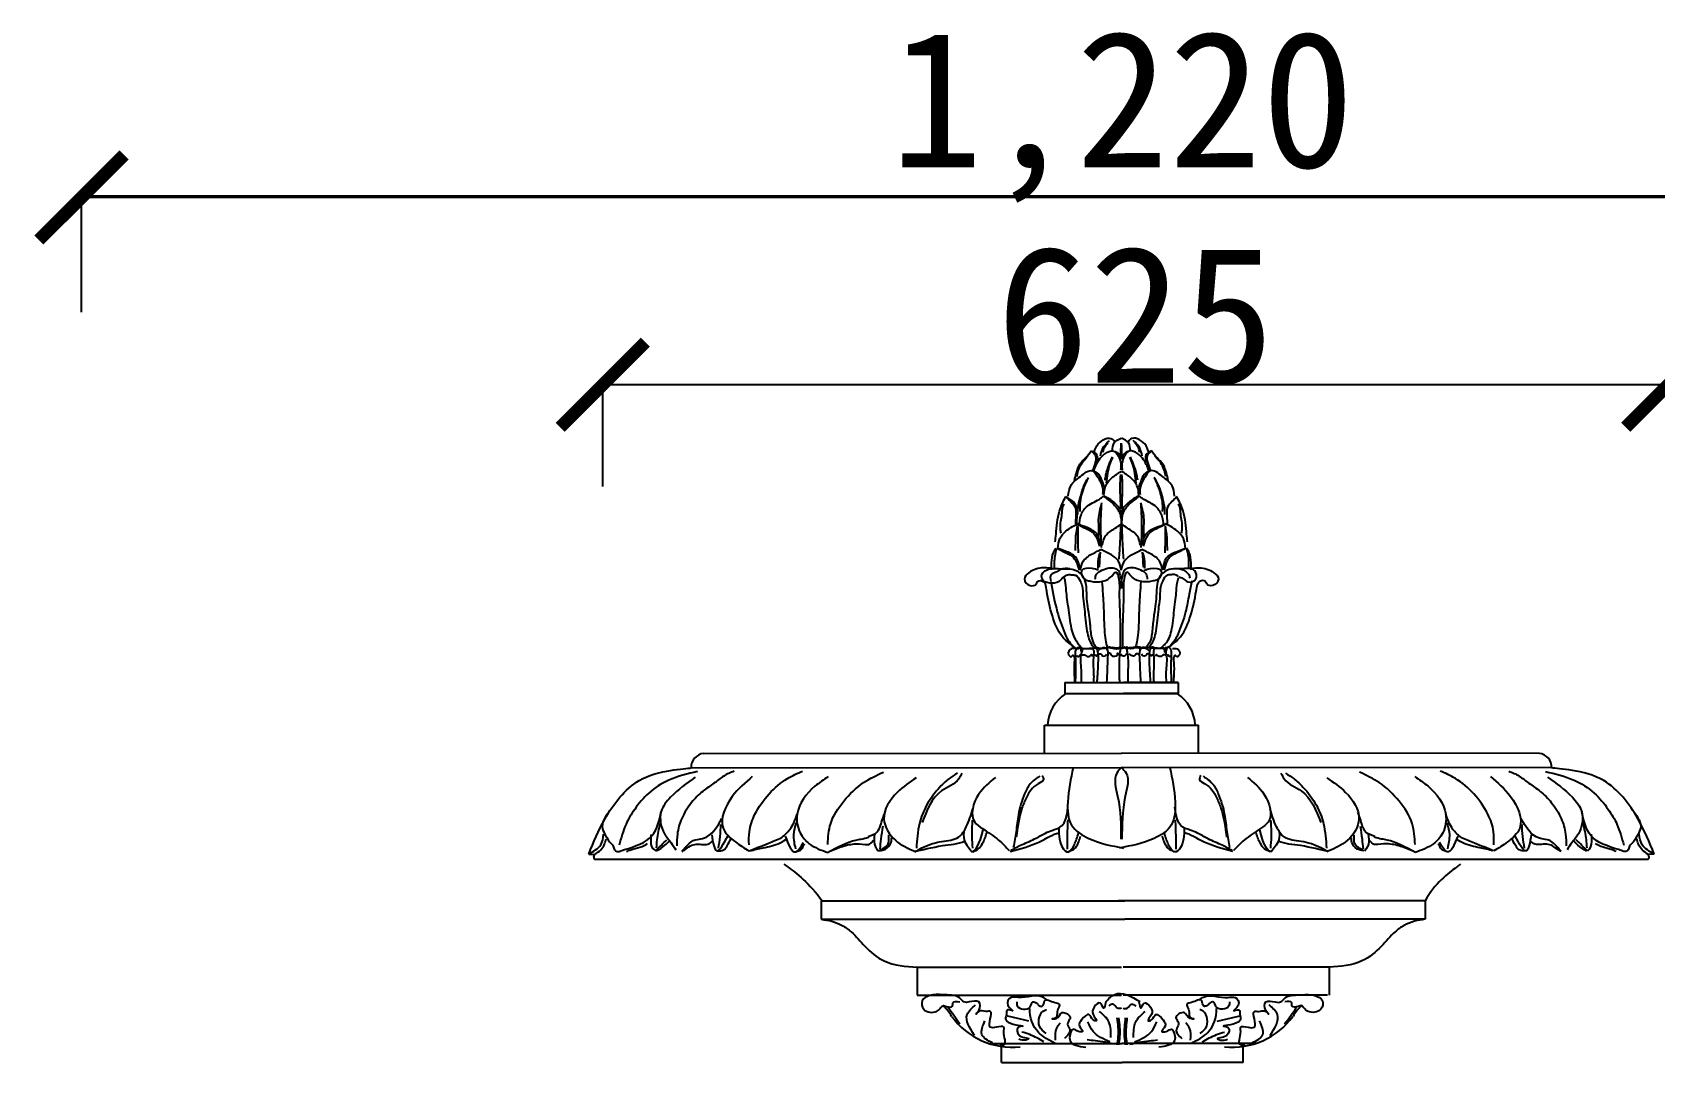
# Model space of a CAD drawing. Extents: x 3172 to 33391, y 13916 to 34175.
# Drawn here: x 30771 to 31722, y 17657 to 18261 of the extents above; entities that cross this region are included whole.
import ezdxf

# ---------------------------------------------------------------- set-up
doc = ezdxf.new("R2010")
doc.units = 0
doc.layers.get('0').update_dxf_attribs({"linetype": 'CONTINUOUS'})
doc.layers.get('DEFPOINTS').update_dxf_attribs({"linetype": 'CONTINUOUS'})
doc.dimstyles.new('ISO-25', dxfattribs={"dimtxt": 2.5, "dimasz": 2.5, "dimexe": 1.25, "dimexo": 0.625, "dimtad": 1, "dimdec": 4, "dimdsep": 46, "dimlunit": 6, "dimtxsty": 'Standard', "dimcen": 2.5, "dimadec": 0, "dimazin": 0, "dimtfac": 1, "dimtdec": 4, "dimtmove": 0, "dimatfit": 3, "dimfxl": 1, "dimtolj": 1, "dimtzin": 0, "dimarcsym": 0})

# ---------------------------------------------------------------- blocks, each defined once
blk = doc.blocks.new('_ARCHTICK')
at = {"color": 0, "linetype": 'ByBlock', "const_width": 0.15}
blk.add_lwpolyline([(-0.5, -0.5), (0.5, 0.5)], dxfattribs=at)
blk = doc.blocks.new('*D142')
at = {"color": 0, "linetype": 'ByBlock'}
for p, q in [((48612.63, 20866.23), (48612.63, 20934.77)), ((49832.96, 20933.52), (48612.63, 20933.52)), ((49832.96, 20866.22), (49832.96, 20934.77))]:
    blk.add_line(p, q, dxfattribs=at)
at = {"layer": 'DEFPOINTS', "color": 0, "linetype": 'ByBlock'}
for p in [(48612.63, 20933.52), (48612.63, 20865.6), (49832.96, 20865.6)]:
    blk.add_point(p, dxfattribs=at)
at = {"color": 0, "linetype": 'ByBlock', "xscale": 50, "yscale": 50, "zscale": 50, "rotation": 180}
blk.add_blockref('_ARCHTICK', (48612.63, 20933.52), dxfattribs=at)
at = {"color": 0, "linetype": 'ByBlock', "xscale": 50, "yscale": 50, "zscale": 50}
blk.add_blockref('_ARCHTICK', (49832.96, 20933.52), dxfattribs=at)
at = {"color": 0, "linetype": 'ByBlock', "insert": (49222.8, 20980.81), "char_height": 80, "attachment_point": 5}
blk.add_mtext('\\A1;1,220', dxfattribs=at)
blk = doc.blocks.new('*D143')
at = {"color": 0, "linetype": 'ByBlock'}
for p, q in [((48918.19, 20764.07), (48918.19, 20825)), ((49542.9, 20823.75), (48918.19, 20823.75)), ((49542.9, 20764.07), (49542.9, 20825))]:
    blk.add_line(p, q, dxfattribs=at)
at = {"layer": 'DEFPOINTS', "color": 0, "linetype": 'ByBlock'}
for p in [(48918.19, 20823.75), (48918.19, 20763.44), (49542.9, 20763.44)]:
    blk.add_point(p, dxfattribs=at)
at = {"color": 0, "linetype": 'ByBlock', "xscale": 50, "yscale": 50, "zscale": 50, "rotation": 180}
blk.add_blockref('_ARCHTICK', (48918.19, 20823.75), dxfattribs=at)
at = {"color": 0, "linetype": 'ByBlock', "xscale": 50, "yscale": 50, "zscale": 50}
blk.add_blockref('_ARCHTICK', (49542.9, 20823.75), dxfattribs=at)
at = {"color": 0, "linetype": 'ByBlock', "insert": (49230.54, 20864.38), "char_height": 80, "attachment_point": 5}
blk.add_mtext('\\A1;625', dxfattribs=at)
blk = doc.blocks.new('A$C0E7053C0')
at = {"color": 7}
for p, q in [((978.38, 2472.72), (2197.71, 2472.72)), ((1554.85, 2187.4), (1621.25, 2187.4)), ((1554.85, 2187.4), (1554.85, 2180.9)), ((1621.25, 2187.4), (1589.29, 2187.4)), ((1621.25, 2187.4), (1621.25, 2180.9)), ((1555.37, 2180.9), (1620.73, 2180.9)), ((1620.73, 2180.9), (1589.29, 2180.9)), ((1542.94, 2162.32), (1633.15, 2162.32)), ((1542.94, 2145.9), (1542.94, 2162.32)), ((1633.15, 2145.9), (1633.15, 2162.32)), ((1343.05, 2145.85), (1588.05, 2145.91)), ((1833.04, 2145.85), (1588.05, 2145.91)), ((1335.73, 2137.46), (1588.05, 2137.57)), ((1840.36, 2137.46), (1588.05, 2137.57)), ((1275.72, 2086.86), (1279.28, 2086.59)), ((1278.73, 2085.2), (1279.36, 2086.7)), ((1279.65, 2083.81), (1896.44, 2083.81)), ((1897.36, 2085.2), (1896.74, 2086.7)), ((1900.37, 2086.86), (1896.81, 2086.59)), ((1411.97, 2059.36), (1590.01, 2059.36)), ((1411.97, 2059.36), (1411.97, 2048.59)), ((1766.08, 2059.36), (1586.08, 2059.36)), ((1766.08, 2059.36), (1766.08, 2048.59)), ((1411.97, 2048.59), (1590.01, 2048.59)), ((1766.08, 2048.59), (1590.01, 2048.59)), ((1468.27, 2020.45), (1588.05, 2020.45)), ((1468.27, 2020.45), (1468.27, 2004.04)), ((1709.79, 2020.45), (1589.03, 2020.45)), ((1709.79, 2020.45), (1709.79, 2004.04)), ((1468.27, 2004.04), (1588.05, 2004.04)), ((1468.27, 2004.04), (1588.05, 2004.04)), ((1708.81, 2004.04), (1589.03, 2004.04)), ((1509.92, 1975.87), (1588.54, 1975.87)), ((1517.63, 1964.6), (1517.63, 1975.87)), ((1667.15, 1975.87), (1588.54, 1975.87)), ((1659.44, 1964.6), (1659.44, 1975.87)), ((1517.63, 1964.6), (1588.54, 1964.6)), ((1659.44, 1964.6), (1588.54, 1964.6))]:
    blk.add_line(p, q, dxfattribs=at)
for centre, radius, start, end in [((1568.4, 2161.13), 23.68, 123.38604, 176.56102), ((1607.7, 2161.13), 23.68, 3.43898, 56.61396), ((1344.03, 2137.64), 8.27, 96.77596, 181.71735), ((1832.06, 2137.64), 8.27, 358.28265, 83.22404), ((1279.65, 2084.81), 1, 157.37097, 270), ((1896.44, 2084.81), 1, 270, 22.62903), ((1466.35, 1979.23), 25.38, 29.41548, 47.49541), ((1710.72, 1979.23), 25.38, 132.50459, 150.58452), ((1524.22, 2017.87), 44.31, 216.20512, 275.63458), ((1652.85, 2017.87), 44.31, 264.36542, 323.79488)]:
    blk.add_arc(centre, radius, start, end, dxfattribs=at)
for points, knots in [([(1572.07, 2322.54), (1572.61, 2324.17), (1574.05, 2328.53), (1581.69, 2332.33), (1583.79, 2328.99), (1584.12, 2328.24)], [0, 0, 0, 0, 6.333673, 16.952583, 19.756894, 19.756894, 19.756894, 19.756894]), ([(1604.02, 2322.54), (1603.48, 2324.17), (1602.04, 2328.53), (1594.4, 2332.33), (1592.3, 2328.99), (1591.97, 2328.24)], [0, 0, 0, 0, 6.333673, 16.952583, 19.756894, 19.756894, 19.756894, 19.756894]), ([(1576.41, 2266.5), (1576.11, 2272.19), (1575.61, 2281.73), (1576.55, 2291.23), (1576.25, 2292.15)], [0, 0, 0, 0, 32.028404, 53.610191, 53.610191, 53.610191, 53.610191]), ([(1599.59, 2266.5), (1599.9, 2272.19), (1600.4, 2281.73), (1599.46, 2291.23), (1599.76, 2292.15)], [0, 0, 0, 0, 32.028404, 53.610191, 53.610191, 53.610191, 53.610191]), ([(1586.72, 2259.75), (1586.93, 2262.94), (1587.32, 2269.23), (1587.56, 2275.52), (1587.68, 2278.63)], [3.469708, 3.469708, 3.469708, 3.469708, 14.959464, 26.147113, 26.147113, 26.147113, 26.147113]), ([(1589.37, 2259.75), (1589.16, 2262.94), (1588.77, 2269.23), (1588.53, 2275.52), (1588.42, 2278.63)], [3.469708, 3.469708, 3.469708, 3.469708, 14.959464, 26.147113, 26.147113, 26.147113, 26.147113]), ([(1575.18, 2254.98), (1575.18, 2254.98), (1575.24, 2257.04), (1575.5, 2260.8), (1575.71, 2263.9)], [3.470129, 3.470129, 3.470129, 3.470129, 5.826526, 17.014175, 17.014175, 17.014175, 17.014175]), ([(1600.92, 2254.98), (1600.92, 2254.98), (1600.85, 2257.04), (1600.59, 2260.8), (1600.38, 2263.9)], [3.470129, 3.470129, 3.470129, 3.470129, 5.826526, 17.014175, 17.014175, 17.014175, 17.014175]), ([(1554.29, 2249.35), (1553.46, 2249.1), (1551.53, 2245.54), (1544.54, 2245.47), (1541.2, 2247.22), (1540.94, 2251.58), (1546.92, 2255.02), (1552.64, 2253.65), (1559.71, 2254.81), (1566.03, 2250.35), (1567.64, 2242.65), (1567.28, 2234.42), (1569.2, 2227.92), (1570.23, 2212.21), (1572.13, 2209.61), (1573.3, 2208.19)], [0, 0, 0, 0, 4.79646, 11.21874, 20.655463, 27.333043, 32.066122, 45.012429, 56.155524, 71.612624, 80.908414, 93.849083, 115.771716, 123.54645, 133.695004, 133.695004, 133.695004, 133.695004]), ([(1621.72, 2249.35), (1622.55, 2249.1), (1624.48, 2248.51), (1627.01, 2245.47), (1632.44, 2247.22), (1632.17, 2251.58), (1629.09, 2255.02), (1623.37, 2253.65), (1616.3, 2254.81), (1609.98, 2250.35), (1608.37, 2242.65), (1608.73, 2234.42), (1606.81, 2227.92), (1605.78, 2212.21), (1603.88, 2209.61), (1602.71, 2208.19)], [0, 0, 0, 0, 4.79646, 11.21874, 20.655463, 27.333043, 32.066122, 45.012429, 56.155524, 71.612624, 80.908414, 93.849083, 115.771716, 123.54645, 133.695004, 133.695004, 133.695004, 133.695004]), ([(1554.53, 2249.59), (1555.38, 2250.16), (1556.8, 2251.1), (1559.1, 2250.39), (1562.05, 2250.65), (1563.73, 2247.15), (1565.5, 2243.17), (1565.23, 2238.13), (1566.22, 2232.23), (1567.55, 2217.24), (1569.24, 2211.62), (1571.24, 2208.74), (1571.8, 2207.95)], [0, 0, 0, 0, 5.381003, 8.971619, 13.004561, 20.931919, 27.132786, 38.297693, 48.182136, 60.930158, 75.155526, 80.608149, 80.608149, 80.608149, 80.608149]), ([(1564.32, 2208.04), (1563.78, 2208.72), (1561.88, 2211.23), (1558.74, 2216.83), (1556.87, 2232.37), (1555.67, 2240.03), (1555.45, 2245.86), (1554.7, 2248.32), (1554.53, 2248.88)], [1.23245, 1.23245, 1.23245, 1.23245, 6.055917, 18.874081, 32.436323, 50.596115, 61.805292, 65.046306, 65.046306, 65.046306, 65.046306]), ([(1576.59, 2246.59), (1576.77, 2244.14), (1577.13, 2239.13), (1577.66, 2232.35), (1577.89, 2217.63), (1578.76, 2212.83), (1579.06, 2209.4), (1579.9, 2208.18), (1579.95, 2208.11)], [0, 0, 0, 0, 13.789277, 28.247658, 38.332797, 48.152335, 56.125565, 56.581813, 56.581813, 56.581813, 56.581813]), ([(1599.42, 2246.59), (1599.24, 2244.14), (1598.88, 2239.13), (1598.35, 2232.35), (1598.11, 2217.63), (1597.25, 2212.83), (1596.95, 2209.4), (1596.11, 2208.18), (1596.06, 2208.11)], [0, 0, 0, 0, 13.789277, 28.247658, 38.332797, 48.152335, 56.125565, 56.581813, 56.581813, 56.581813, 56.581813]), ([(1621.48, 2249.59), (1620.63, 2250.16), (1619.21, 2251.1), (1616.91, 2250.39), (1613.96, 2250.65), (1612.28, 2247.15), (1610.51, 2243.17), (1610.78, 2238.13), (1609.79, 2232.23), (1608.46, 2217.24), (1606.77, 2211.62), (1604.77, 2208.74), (1604.21, 2207.95)], [0, 0, 0, 0, 5.381003, 8.971619, 13.004561, 20.931919, 27.132786, 38.297693, 48.182136, 60.930158, 75.155526, 80.608149, 80.608149, 80.608149, 80.608149]), ([(1611.69, 2208.04), (1612.22, 2208.72), (1615.23, 2211.23), (1617.73, 2216.83), (1619.14, 2232.37), (1620.34, 2240.03), (1620.56, 2245.86), (1621.31, 2248.32), (1621.48, 2248.88)], [1.23245, 1.23245, 1.23245, 1.23245, 6.055917, 18.874081, 32.436323, 50.596115, 61.805292, 65.046306, 65.046306, 65.046306, 65.046306]), ([(1561.13, 2187.4), (1561.23, 2191.06), (1561.64, 2196.69), (1561.02, 2203.25), (1561.18, 2206.81), (1563.39, 2208.99), (1565.65, 2205.79), (1563.7, 2208.18), (1564.85, 2205.18), (1563.44, 2201.58), (1564.74, 2194.71), (1564.43, 2189.38), (1564.33, 2187.4)], [10.995305, 10.995305, 10.995305, 10.995305, 24.172888, 31.304833, 34.464152, 37.236012, 39.427047, 40.741684, 42.626093, 45.490673, 57.505218, 64.733271, 64.733271, 64.733271, 64.733271]), ([(1564.98, 2205.1), (1565.07, 2205.8), (1565.32, 2207.74), (1568.45, 2207.26), (1572.02, 2207.76), (1571.62, 2202.4), (1571.33, 2196.94), (1571.95, 2191.13), (1571.63, 2187.79), (1571.58, 2187.4)], [0, 0, 0, 0, 2.25539, 6.239608, 9.13821, 13.386166, 20.604507, 31.554379, 33.003632, 33.003632, 33.003632, 33.003632]), ([(1571.44, 2207.42), (1571.67, 2207.77), (1572.23, 2208.6), (1573.77, 2207.42), (1574.34, 2204.07), (1574.37, 2198.18), (1573.88, 2191.59), (1573.64, 2188.24), (1573.62, 2187.4)], [0, 0, 0, 0, 1.314615, 3.121581, 5.080963, 13.760676, 24.311825, 27.590657, 27.590657, 27.590657, 27.590657]), ([(1573.3, 2208.19), (1573.85, 2207.95), (1575.29, 2207.37), (1577.6, 2207.44), (1579.16, 2207.93), (1579.81, 2208.13)], [0.582129, 0.582129, 0.582129, 0.582129, 3.927564, 9.296746, 13.122807, 13.122807, 13.122807, 13.122807]), ([(1573.76, 2205.36), (1574.28, 2205.99), (1575.49, 2207.48), (1578.22, 2208.44), (1580.33, 2206.23), (1579.77, 2201.37), (1579.81, 2194.82), (1579.37, 2190.03), (1579.31, 2187.4)], [0, 0, 0, 0, 3.06747, 7.143891, 7.582109, 13.847319, 22.527031, 31.9218, 31.9218, 31.9218, 31.9218]), ([(1579.44, 2206.65), (1579.66, 2207.28), (1580.52, 2209.73), (1583.86, 2206.16), (1587.72, 2208.12), (1586.49, 2201.99), (1586.69, 2196.4), (1586.79, 2190.44), (1586.83, 2187.4)], [0, 0, 0, 0, 2.07832, 8.095927, 10.594654, 13.072996, 24.242709, 35.006996, 35.006996, 35.006996, 35.006996]), ([(1599.13, 2206.65), (1598.91, 2207.28), (1598.05, 2209.73), (1594.71, 2206.16), (1590.86, 2208.12), (1592.08, 2201.99), (1591.88, 2196.4), (1591.78, 2190.44), (1591.74, 2187.4)], [0, 0, 0, 0, 2.07832, 8.095927, 10.594654, 13.072996, 24.242709, 35.006996, 35.006996, 35.006996, 35.006996]), ([(1602.71, 2208.19), (1602.16, 2207.95), (1600.72, 2207.37), (1598.4, 2207.44), (1596.85, 2207.93), (1596.2, 2208.13)], [0.582129, 0.582129, 0.582129, 0.582129, 3.927564, 9.296746, 13.122807, 13.122807, 13.122807, 13.122807]), ([(1604.81, 2205.36), (1604.3, 2205.99), (1603.09, 2207.48), (1600.36, 2208.44), (1598.24, 2206.23), (1598.8, 2201.37), (1598.76, 2194.82), (1599.2, 2190.03), (1599.26, 2187.4)], [0, 0, 0, 0, 3.06747, 7.143891, 7.582109, 13.847319, 22.527031, 31.9218, 31.9218, 31.9218, 31.9218]), ([(1605.28, 2208.19), (1604.73, 2207.95), (1603.28, 2207.37), (1600.97, 2207.44), (1599.41, 2207.93), (1598.76, 2208.13)], [0.582129, 0.582129, 0.582129, 0.582129, 3.927564, 9.296746, 13.122807, 13.122807, 13.122807, 13.122807]), ([(1607.14, 2207.42), (1606.9, 2207.77), (1606.34, 2208.6), (1604.8, 2207.42), (1604.23, 2204.07), (1604.21, 2198.18), (1604.69, 2191.59), (1604.93, 2188.24), (1604.95, 2187.4)], [0, 0, 0, 0, 1.314615, 3.121581, 5.080963, 13.760676, 24.311825, 27.590657, 27.590657, 27.590657, 27.590657]), ([(1613.6, 2205.1), (1613.51, 2205.8), (1613.26, 2207.74), (1610.12, 2207.26), (1606.55, 2207.76), (1606.95, 2202.4), (1607.24, 2196.94), (1606.62, 2191.13), (1606.95, 2187.79), (1606.99, 2187.4)], [0, 0, 0, 0, 2.25539, 6.239608, 9.13821, 13.386166, 20.604507, 31.554379, 33.003632, 33.003632, 33.003632, 33.003632]), ([(1617.44, 2187.4), (1617.34, 2191.06), (1616.93, 2196.69), (1617.55, 2203.25), (1617.4, 2206.81), (1615.18, 2208.99), (1612.92, 2205.79), (1614.88, 2208.18), (1613.72, 2205.18), (1615.13, 2201.58), (1613.83, 2194.71), (1614.14, 2189.38), (1614.24, 2187.4)], [10.995305, 10.995305, 10.995305, 10.995305, 24.172888, 31.304833, 34.464152, 37.236012, 39.427047, 40.741684, 42.626093, 45.490673, 57.505218, 64.733271, 64.733271, 64.733271, 64.733271]), ([(1275.72, 2086.86), (1278.56, 2093.74), (1285.24, 2109.86), (1306.33, 2137.12), (1332.23, 2136.41), (1335.73, 2137.46)], [0.099613, 0.099613, 0.099613, 0.099613, 27.13902, 63.438292, 114.430828, 114.430828, 114.430828, 114.430828]), ([(1559.7, 2137.57), (1558.29, 2131.02), (1556.02, 2120.04), (1556.74, 2102.98), (1571.38, 2093.77), (1582.36, 2091.68), (1589.17, 2090.38)], [1.409902, 1.409902, 1.409902, 1.409902, 25.934635, 42.337229, 57.714078, 82.912078, 82.912078, 82.912078, 82.912078]), ([(1616.39, 2137.57), (1617.8, 2131.02), (1620.07, 2120.04), (1619.35, 2102.98), (1604.71, 2093.77), (1593.74, 2091.68), (1586.92, 2090.38)], [1.409902, 1.409902, 1.409902, 1.409902, 25.934635, 42.337229, 57.714078, 82.912078, 82.912078, 82.912078, 82.912078]), ([(1900.37, 2086.86), (1897.53, 2093.74), (1890.86, 2109.86), (1869.77, 2137.12), (1843.86, 2136.41), (1840.36, 2137.46)], [0.099613, 0.099613, 0.099613, 0.099613, 27.13902, 63.438292, 114.430828, 114.430828, 114.430828, 114.430828]), ([(1523.17, 2088.91), (1525.06, 2089.97), (1529.6, 2092.5), (1536.71, 2095.21), (1542.64, 2098.9), (1550.04, 2102.06), (1555.63, 2102.51), (1556.7, 2114.28)], [0, 0, 0, 0, 7.804363, 18.695532, 27.272937, 32.872908, 47.456861, 47.456861, 47.456861, 47.456861]), ([(1652.92, 2088.91), (1651.03, 2089.97), (1646.49, 2092.5), (1639.38, 2095.21), (1633.45, 2098.9), (1626.05, 2102.06), (1620.46, 2102.51), (1619.39, 2114.28)], [0, 0, 0, 0, 7.804363, 18.695532, 27.272937, 32.872908, 47.456861, 47.456861, 47.456861, 47.456861]), ([(1330.53, 2088.77), (1332.93, 2091.35), (1336.45, 2095.13), (1338.9, 2095.15), (1348.07, 2097.06), (1353.86, 2107.73)], [0, 0, 0, 0, 11.601605, 16.99706, 21.409038, 21.409038, 21.409038, 21.409038]), ([(1551.25, 2101.94), (1550.93, 2092.49), (1556.22, 2084.96), (1560.39, 2092.01), (1562.31, 2096.66), (1562.79, 2099.38)], [0, 0, 0, 0, 12.445466, 18.626013, 24.392171, 24.392171, 24.392171, 24.392171]), ([(1624.84, 2101.94), (1625.16, 2092.49), (1619.87, 2084.96), (1615.7, 2092.01), (1613.78, 2096.66), (1613.3, 2099.38)], [0, 0, 0, 0, 12.445466, 18.626013, 24.392171, 24.392171, 24.392171, 24.392171]), ([(1845.57, 2088.77), (1843.16, 2091.35), (1839.64, 2095.13), (1837.2, 2095.15), (1828.02, 2097.06), (1822.23, 2107.73)], [0, 0, 0, 0, 11.601605, 16.99706, 21.409038, 21.409038, 21.409038, 21.409038]), ([(1275.69, 2086.87), (1278.51, 2088.36), (1283.37, 2090.97), (1284.22, 2096.23), (1284.49, 2098.51)], [0.082983, 0.082983, 0.082983, 0.082983, 8.993968, 15.522958, 15.522958, 15.522958, 15.522958]), ([(1279.23, 2086.59), (1280.49, 2087.43), (1282.85, 2089), (1285.04, 2092.35), (1285.71, 2094.66), (1286.01, 2095.71)], [0, 0, 0, 0, 4.491088, 8.426516, 11.684152, 11.684152, 11.684152, 11.684152]), ([(1297.95, 2088.27), (1298.35, 2088.48), (1299.53, 2089.1), (1302.57, 2090.11), (1306.61, 2090.78), (1309.2, 2092.32), (1310.18, 2093.06)], [0, 0, 0, 0, 1.597727, 4.818113, 11.492592, 15.972955, 15.972955, 15.972955, 15.972955]), ([(1415.73, 2087.83), (1421.34, 2090.85), (1429.08, 2095.02), (1436.36, 2095.65), (1439.91, 2096.72)], [0, 0, 0, 0, 22.177127, 30.604038, 30.604038, 30.604038, 30.604038]), ([(1416.72, 2088.26), (1419.28, 2089.39), (1424.29, 2091.6), (1432.12, 2093.25), (1437.52, 2092.38), (1440.24, 2092.35), (1442.76, 2094.94)], [0, 0, 0, 0, 10.069645, 19.740112, 28.25543, 29.548554, 29.548554, 29.548554, 29.548554]), ([(1466.95, 2088.48), (1471.02, 2089.08), (1481.01, 2092.1), (1492.22, 2092.76), (1496.11, 2094.38)], [0, 0, 0, 0, 22.245436, 37.949871, 37.949871, 37.949871, 37.949871]), ([(1495.63, 2099.86), (1494.83, 2094.57), (1498.36, 2091.69), (1500.76, 2086.08), (1504.94, 2092.39), (1507.01, 2101.14)], [11.191034, 11.191034, 11.191034, 11.191034, 26.155714, 33.91982, 47.965992, 47.965992, 47.965992, 47.965992]), ([(1522.76, 2088.29), (1528.53, 2089.86), (1538.93, 2092.69), (1547.91, 2098.48), (1551.26, 2099.36)], [0, 0, 0, 0, 21.326437, 38.46669, 38.46669, 38.46669, 38.46669]), ([(1653.33, 2088.29), (1647.56, 2089.86), (1637.17, 2092.69), (1628.18, 2098.48), (1624.83, 2099.36)], [0, 0, 0, 0, 21.326437, 38.46669, 38.46669, 38.46669, 38.46669]), ([(1680.46, 2099.86), (1681.26, 2094.57), (1677.73, 2091.69), (1675.33, 2086.08), (1671.15, 2092.39), (1669.08, 2101.14)], [11.191034, 11.191034, 11.191034, 11.191034, 26.155714, 33.91982, 47.965992, 47.965992, 47.965992, 47.965992]), ([(1709.14, 2088.48), (1705.07, 2089.08), (1695.08, 2092.1), (1683.87, 2092.76), (1679.98, 2094.38)], [0, 0, 0, 0, 22.245436, 37.949871, 37.949871, 37.949871, 37.949871]), ([(1759.37, 2088.26), (1756.82, 2089.39), (1751.8, 2091.6), (1743.97, 2093.25), (1738.57, 2092.38), (1735.85, 2092.35), (1733.33, 2094.94)], [0, 0, 0, 0, 10.069645, 19.740112, 28.25543, 29.548554, 29.548554, 29.548554, 29.548554]), ([(1760.37, 2087.83), (1754.75, 2090.85), (1747.01, 2095.02), (1739.73, 2095.65), (1736.18, 2096.72)], [0, 0, 0, 0, 22.177127, 30.604038, 30.604038, 30.604038, 30.604038]), ([(1878.14, 2088.27), (1877.75, 2088.48), (1876.56, 2089.1), (1873.52, 2090.11), (1869.48, 2090.78), (1866.89, 2092.32), (1865.91, 2093.06)], [0, 0, 0, 0, 1.597727, 4.818113, 11.492592, 15.972955, 15.972955, 15.972955, 15.972955]), ([(1896.86, 2086.59), (1895.6, 2087.43), (1893.24, 2089), (1891.05, 2092.35), (1890.38, 2094.66), (1890.09, 2095.71)], [0, 0, 0, 0, 4.491088, 8.426516, 11.684152, 11.684152, 11.684152, 11.684152]), ([(1900.4, 2086.87), (1897.58, 2088.36), (1892.72, 2090.97), (1891.87, 2096.23), (1891.6, 2098.51)], [0.082983, 0.082983, 0.082983, 0.082983, 8.993968, 15.522958, 15.522958, 15.522958, 15.522958]), ([(1390.21, 2080.94), (1390.97, 2080.39), (1395.17, 2077.27), (1405.37, 2069.72), (1412.52, 2059.36)], [150.974359, 150.974359, 150.974359, 150.974359, 154.359406, 169.793407, 169.793407, 169.793407, 169.793407]), ([(1786.86, 2080.94), (1786.1, 2080.39), (1781.84, 2077.22), (1771.36, 2069.47), (1766.08, 2059.36)], [150.974359, 150.974359, 150.974359, 150.974359, 154.359406, 170.105253, 170.105253, 170.105253, 170.105253]), ([(1549.23, 1975.87), (1545.63, 1977.74), (1537.23, 1982.08), (1534.12, 1990.9), (1534.39, 1996.35)], [0, 0, 0, 0, 24.56335, 57.283365, 57.283365, 57.283365, 57.283365]), ([(1628.83, 1975.87), (1632.43, 1977.74), (1640.83, 1982.08), (1643.94, 1990.9), (1643.67, 1996.35)], [0, 0, 0, 0, 24.56335, 57.283365, 57.283365, 57.283365, 57.283365])]:
    blk.add_open_spline(points, degree=3, knots=knots, dxfattribs=at)
for points in [[(1582.78, 2323.35), (1583.84, 2327.87), (1587.96, 2330.66)], [(1593.32, 2323.35), (1592.25, 2327.87), (1588.13, 2330.66)], [(1560.49, 2305.89), (1561.62, 2310.2), (1563.71, 2315.47), (1567.04, 2319.08), (1570.37, 2323.25)], [(1570.37, 2323.25), (1573.7, 2320.64), (1573.7, 2317.73), (1573.31, 2316.37)], [(1570.37, 2323.25), (1572.92, 2320.25), (1572.73, 2316.57), (1571.17, 2311.91)], [(1571.95, 2311.71), (1575.64, 2318.9), (1584, 2322.91), (1586.7, 2319.16), (1587.76, 2315.02), (1587.48, 2311.91)], [(1575.79, 2320.33), (1577.18, 2324.77), (1579.96, 2328.24), (1581.07, 2329.22)], [(1577.32, 2322.41), (1577.73, 2324.22), (1579.12, 2326.86), (1580.1, 2327.97)], [(1584.37, 2322.78), (1586.99, 2320.89), (1588, 2318.29)], [(1587.61, 2319.98), (1587.9, 2327.82)], [(1591.63, 2322.78), (1589.02, 2320.89), (1588.01, 2318.29)], [(1588.4, 2319.98), (1588.11, 2327.82)], [(1604.06, 2311.71), (1600.37, 2318.9), (1592.01, 2322.91), (1589.31, 2319.16), (1588.25, 2315.02), (1588.53, 2311.91)], [(1600.22, 2320.33), (1598.83, 2324.77), (1596.05, 2328.24), (1594.94, 2329.22)], [(1598.69, 2322.41), (1598.27, 2324.22), (1596.89, 2326.86), (1595.91, 2327.97)], [(1605.64, 2323.25), (1602.31, 2320.64), (1602.31, 2317.73), (1602.7, 2316.37)], [(1605.64, 2323.25), (1603.09, 2320.25), (1603.28, 2316.57), (1604.84, 2311.91)], [(1615.52, 2305.89), (1614.39, 2310.2), (1612.3, 2315.47), (1608.97, 2319.08), (1605.64, 2323.25)], [(1556.81, 2296.77), (1558.31, 2302.76), (1563.99, 2308.22), (1570.98, 2311.52), (1573.7, 2308.61), (1575.83, 2304.92), (1577.19, 2299.68), (1577, 2297.74)], [(1562.04, 2308.11), (1562.73, 2311.58), (1564.4, 2315.33), (1566.76, 2318.39), (1568.43, 2320.19)], [(1571.37, 2311.52), (1573.7, 2310.36), (1576.22, 2306.48), (1577.97, 2301.82)], [(1577.77, 2297.35), (1578.55, 2302.01), (1582.43, 2307.45), (1587.87, 2311.13)], [(1578.45, 2306.14), (1578.94, 2309.19), (1580.88, 2315.21), (1582.7, 2319.65)], [(1579.33, 2304.53), (1580.1, 2309.97), (1581.27, 2315.21), (1583.02, 2319.28)], [(1598.24, 2297.35), (1597.46, 2302.01), (1593.58, 2307.45), (1588.14, 2311.13)], [(1596.68, 2304.53), (1595.91, 2309.97), (1594.74, 2315.21), (1592.99, 2319.28)], [(1597.56, 2306.14), (1597.07, 2309.19), (1595.13, 2315.21), (1593.31, 2319.65)], [(1604.64, 2311.52), (1602.31, 2310.36), (1599.79, 2306.48), (1598.04, 2301.82)], [(1619.2, 2296.77), (1617.7, 2302.76), (1612.02, 2308.22), (1605.03, 2311.52), (1602.31, 2308.61), (1600.18, 2304.92), (1598.82, 2299.68), (1599.01, 2297.74)], [(1613.97, 2308.11), (1613.28, 2311.58), (1611.61, 2315.33), (1609.25, 2318.39), (1607.58, 2320.19)], [(1562.44, 2285.9), (1562.63, 2289.98), (1563.8, 2295.41), (1565.54, 2301.43), (1568.71, 2307.71)], [(1563.83, 2287.59), (1563.8, 2290.95), (1565.74, 2300.65), (1568.65, 2307.45)], [(1587.68, 2289.2), (1587.48, 2295.41), (1587.29, 2302.4), (1587.68, 2309.39)], [(1588.33, 2289.2), (1588.53, 2295.41), (1588.72, 2302.4), (1588.33, 2309.39)], [(1613.57, 2285.9), (1613.38, 2289.98), (1612.21, 2295.41), (1610.47, 2301.43), (1607.3, 2307.71)], [(1612.18, 2287.59), (1612.21, 2290.95), (1610.27, 2300.65), (1607.36, 2307.45)], [(1549.16, 2269.93), (1549.68, 2274.3), (1551.73, 2287.91), (1555.37, 2296.45)], [(1552.61, 2275.05), (1552.32, 2277.29), (1552.45, 2282.01), (1553.15, 2286.04), (1553.71, 2290.34), (1554.54, 2292.15)], [(1555.37, 2296.45), (1558.16, 2293.67), (1560.88, 2290.17), (1561.27, 2284.74), (1561.08, 2280.47)], [(1561.85, 2279.31), (1562.05, 2285.9), (1561.47, 2291.14), (1560.11, 2293.08), (1555.37, 2296.45)], [(1563.21, 2279.31), (1564.38, 2285.52), (1568.26, 2290.95), (1575.83, 2295.41), (1577.58, 2296.77)], [(1574.84, 2272.66), (1574.84, 2278), (1574.68, 2283.03), (1576.61, 2292.7)], [(1577.77, 2296.97), (1580.69, 2295.22), (1583.99, 2292.7), (1586.9, 2289.59), (1587.87, 2286.29), (1587.87, 2284.55)], [(1578.16, 2296.19), (1582.82, 2292.5), (1586.9, 2287.07), (1587.87, 2278.34)], [(1597.85, 2296.19), (1593.19, 2292.5), (1589.11, 2287.07), (1588.14, 2278.34)], [(1598.24, 2296.97), (1595.32, 2295.22), (1592.02, 2292.7), (1589.11, 2289.59), (1588.14, 2286.29), (1588.14, 2284.55)], [(1612.8, 2279.31), (1611.63, 2285.52), (1607.75, 2290.95), (1600.18, 2295.41), (1598.43, 2296.77)], [(1601.17, 2272.66), (1601.17, 2278), (1601.33, 2283.03), (1599.4, 2292.7)], [(1620.56, 2296.45), (1617.77, 2293.67), (1615.05, 2290.17), (1614.66, 2284.74), (1614.86, 2280.47)], [(1626.77, 2269.93), (1626.26, 2274.3), (1624.2, 2287.91), (1620.56, 2296.45)], [(1623.32, 2275.05), (1623.62, 2277.29), (1623.48, 2282.01), (1622.78, 2286.04), (1622.23, 2290.34), (1621.39, 2292.15)], [(1550.69, 2266.07), (1551.95, 2271.83), (1555.45, 2276.1), (1559.33, 2278.82), (1562.44, 2280.37)], [(1561.06, 2264.87), (1561.27, 2270.67), (1561.47, 2274.36), (1562.24, 2279.21)], [(1575.64, 2267.95), (1573.7, 2274.36), (1567.87, 2278.24), (1562.05, 2280.37)], [(1562.44, 2278.82), (1562.44, 2273.77), (1562.44, 2269.89), (1562.66, 2263.42)], [(1562.63, 2280.18), (1566.9, 2277.85), (1570.78, 2275.72), (1573.5, 2272.22), (1575.06, 2267.37)], [(1576.8, 2267.95), (1578.74, 2273.39), (1584.37, 2277.85), (1587.87, 2280.18)], [(1599.21, 2267.95), (1597.27, 2273.39), (1591.63, 2277.85), (1588.14, 2280.18)], [(1600.37, 2267.95), (1602.31, 2274.36), (1608.14, 2278.24), (1613.96, 2280.37)], [(1613.38, 2280.18), (1609.11, 2277.85), (1605.23, 2275.72), (1602.51, 2272.22), (1600.95, 2267.37)], [(1613.66, 2278.82), (1613.66, 2273.77), (1613.66, 2269.89), (1613.43, 2263.42)], [(1625.6, 2266.07), (1624.34, 2271.83), (1620.84, 2276.1), (1616.96, 2278.82), (1613.85, 2280.37)], [(1615.04, 2264.87), (1614.82, 2270.67), (1614.63, 2274.36), (1613.85, 2279.21)], [(1547.11, 2253.5), (1547.11, 2257.61), (1548.13, 2263.51), (1549.72, 2266.26)], [(1549.92, 2265.87), (1548.91, 2261.46), (1548.65, 2257.61), (1548.65, 2254.78)], [(1563.7, 2253.84), (1561.76, 2260.24), (1555.94, 2264.13), (1550.11, 2266.26)], [(1550.69, 2266.07), (1554.97, 2263.74), (1558.85, 2261.6), (1561.57, 2258.11), (1563.12, 2253.26)], [(1563.82, 2253.23), (1565.76, 2258.67), (1571.39, 2263.13), (1576.05, 2265.46)], [(1574.45, 2254.25), (1574.3, 2256.72), (1575.32, 2263.27)], [(1588.12, 2253.23), (1586.18, 2258.67), (1580.55, 2263.13), (1576.05, 2265.46)], [(1587.97, 2253.23), (1589.91, 2258.67), (1595.54, 2263.13), (1600.04, 2265.46)], [(1612.27, 2253.23), (1610.33, 2258.67), (1604.7, 2263.13), (1600.04, 2265.46)], [(1601.64, 2254.25), (1601.79, 2256.72), (1600.77, 2263.27)], [(1612.39, 2253.84), (1614.33, 2260.24), (1620.16, 2264.13), (1625.98, 2266.26)], [(1625.4, 2266.07), (1621.13, 2263.74), (1617.24, 2261.6), (1614.52, 2258.11), (1612.97, 2253.26)], [(1626.17, 2265.87), (1627.19, 2261.46), (1627.44, 2257.61), (1627.44, 2254.78)], [(1628.83, 2253.5), (1628.83, 2257.61), (1627.8, 2263.51), (1626.21, 2266.26)], [(1546.37, 2254.43), (1542.34, 2254.66), (1533.82, 2251.82), (1531.22, 2248.04), (1534.53, 2244.26), (1538.08, 2245.2), (1538.79, 2246.62), (1542.58, 2246.38), (1543.53, 2244.97)], [(1557.8, 2254.1), (1552.43, 2253.74), (1550.1, 2252.31), (1546.85, 2250.7), (1546.59, 2246.57)], [(1574.62, 2253.21), (1570.86, 2254.28), (1564.6, 2252.85), (1566.75, 2247.84), (1569.43, 2246.95), (1572.47, 2246.41), (1579.45, 2247.66), (1582.32, 2249.81), (1584.82, 2252.13), (1586.43, 2248.2), (1586.79, 2240.51), (1587.33, 2217.97), (1587.33, 2212.78), (1587.37, 2208.32)], [(1572.65, 2248.02), (1573.37, 2250.88), (1576.59, 2253.21), (1585, 2254.1), (1586.43, 2252.85), (1587.33, 2250.35), (1588.04, 2246.95), (1587.86, 2242.47)], [(1603.36, 2248.02), (1602.64, 2250.88), (1599.42, 2253.21), (1591.01, 2254.1), (1589.58, 2252.85), (1588.68, 2250.35), (1587.97, 2246.95), (1588.15, 2242.47)], [(1601.39, 2253.21), (1605.15, 2254.28), (1611.41, 2252.85), (1609.26, 2247.84), (1606.58, 2246.95), (1603.54, 2246.41), (1596.56, 2247.66), (1593.69, 2249.81), (1591.19, 2252.13), (1589.58, 2248.2), (1589.22, 2240.51), (1588.68, 2217.97), (1588.68, 2212.78), (1588.64, 2208.32)], [(1618.21, 2254.1), (1623.58, 2253.74), (1625.91, 2252.31), (1627.52, 2250.7), (1628.06, 2248.56)], [(1629.73, 2254.43), (1633.75, 2254.66), (1642.27, 2251.82), (1644.87, 2248.04), (1641.56, 2244.26), (1638.01, 2245.2), (1637.3, 2246.62), (1633.51, 2246.38), (1632.57, 2244.97)], [(1559.85, 2208.54), (1553.46, 2214.22), (1547.55, 2226.52), (1544.24, 2240.94), (1543.53, 2245.2)], [(1546.76, 2245.63), (1550.45, 2228.85), (1554.89, 2216.07), (1556.6, 2212.46), (1559.75, 2208.56)], [(1616.24, 2208.54), (1622.63, 2214.22), (1628.54, 2226.52), (1631.86, 2240.94), (1632.57, 2245.2)], [(1629.24, 2246.98), (1627.7, 2239.14), (1625.64, 2228.85), (1621.2, 2216.07), (1619.49, 2212.46), (1616.34, 2208.56)], [(1561.06, 2207.38), (1558.5, 2207.11), (1557.04, 2203.73), (1558.68, 2202.63), (1559.5, 2203.36), (1560.14, 2202.72), (1560.42, 2199.25), (1560.42, 2191.77), (1560.51, 2187.75)], [(1559.69, 2208.62), (1561.36, 2207.61), (1563.31, 2207.53), (1564.39, 2208.08)], [(1564.39, 2208.08), (1565.81, 2207.37), (1567.89, 2207.43), (1570.75, 2207.61), (1571.76, 2207.96)], [(1571.76, 2207.96), (1572.59, 2207.67), (1573.18, 2207.55), (1573.28, 2208.18)], [(1579.81, 2208.13), (1582.5, 2207.77), (1584.46, 2207.59), (1587.15, 2208.13), (1587.33, 2208.31), (1587.69, 2207.59), (1588.04, 2207.59)], [(1582.37, 2208.13), (1585.06, 2207.77), (1587.03, 2207.59), (1589.71, 2208.13), (1589.89, 2208.31), (1590.25, 2207.59), (1590.61, 2207.59)], [(1596.2, 2208.13), (1593.51, 2207.77), (1591.55, 2207.59), (1588.86, 2208.13), (1588.68, 2208.31), (1588.32, 2207.59), (1587.97, 2207.59)], [(1598.76, 2208.13), (1596.08, 2207.77), (1594.11, 2207.59), (1591.42, 2208.13), (1591.25, 2208.31), (1590.89, 2207.59), (1590.53, 2207.59)], [(1604.25, 2207.96), (1603.42, 2207.67), (1602.83, 2207.55), (1602.73, 2208.18)], [(1611.62, 2208.08), (1610.2, 2207.37), (1608.12, 2207.43), (1605.26, 2207.61), (1604.25, 2207.96)], [(1606.82, 2207.96), (1605.99, 2207.67), (1605.39, 2207.55), (1605.3, 2208.18)], [(1614.19, 2208.08), (1612.76, 2207.37), (1610.68, 2207.43), (1607.83, 2207.61), (1606.82, 2207.96)], [(1616.32, 2208.62), (1614.65, 2207.61), (1612.7, 2207.53), (1611.62, 2208.08)], [(1618.06, 2207.38), (1620.62, 2207.11), (1622.08, 2203.73), (1620.43, 2202.63), (1619.61, 2203.36), (1618.97, 2202.72), (1618.7, 2199.25), (1618.7, 2191.77), (1618.61, 2187.75)], [(1561.7, 2203.55), (1562.7, 2202.63), (1563.25, 2202.91), (1563.89, 2203.73), (1563.8, 2202.91)], [(1564.98, 2203.27), (1565.9, 2203.73), (1567.91, 2202.72), (1570.01, 2203.27), (1570.56, 2203.82), (1571.01, 2202.72)], [(1572.11, 2203.82), (1572.84, 2203.45), (1573.57, 2203), (1573.94, 2204.09)], [(1574.3, 2203.91), (1576.04, 2204.18), (1576.95, 2203.09), (1578.41, 2203), (1579.33, 2204.09)], [(1580.42, 2204.37), (1581.06, 2204.73), (1582.07, 2203.36), (1583.53, 2202.82), (1585.72, 2203.91), (1585.81, 2204.55), (1586.63, 2203.45)], [(1591.02, 2203.91), (1591.02, 2204.18), (1590.11, 2203.09), (1588.65, 2203), (1587.73, 2204.09)], [(1598.42, 2203.91), (1596.68, 2204.18), (1595.77, 2203.09), (1594.31, 2203), (1592.57, 2204.09)], [(1604.81, 2203.91), (1603.08, 2204.18), (1602.16, 2203.09), (1600.7, 2203), (1599.79, 2204.09)], [(1607.01, 2203.82), (1606.28, 2203.45), (1605.54, 2203), (1605.18, 2204.09)], [(1614.13, 2203.27), (1613.22, 2203.73), (1611.21, 2202.72), (1609.11, 2203.27), (1608.56, 2203.82), (1608.1, 2202.72)], [(1617.42, 2203.55), (1616.41, 2202.63), (1615.87, 2202.91), (1615.23, 2203.73), (1615.32, 2202.91)], [(1339.45, 2135.26), (1322.71, 2130.16), (1310.93, 2122.6), (1302.69, 2113.06), (1297.6, 2104.33), (1293.59, 2091.97)], [(1338.19, 2131.84), (1323.73, 2120.2), (1318.25, 2111.78), (1320.19, 2098.7), (1323.98, 2093.49), (1326.82, 2089.23)], [(1360.95, 2135.45), (1354.93, 2132.61), (1349.16, 2128.34), (1342.61, 2123.61), (1336.06, 2117.07), (1330.24, 2107.61), (1327.69, 2098.51), (1327.33, 2091.6)], [(1371.64, 2132.26), (1359.91, 2120.53), (1354.57, 2102.05), (1361.69, 2093.94), (1369.73, 2088.73)], [(1369.71, 2092.16), (1369.91, 2099.97), (1373.18, 2110.15), (1381.55, 2122.16), (1392.27, 2131.19), (1401.16, 2135.46)], [(1416.09, 2132.26), (1408.27, 2126.57), (1397.96, 2110.22), (1399.73, 2099.2), (1405.03, 2092.93), (1415.73, 2087.83)], [(1415.87, 2092.36), (1417.58, 2104.7), (1425.23, 2117.79), (1436.87, 2128.71), (1448.52, 2134.89)], [(1467.65, 2131.55), (1456.63, 2123.02), (1448.8, 2107.38), (1455.56, 2094.94), (1466.95, 2088.48)], [(1491.92, 2134.22), (1486.83, 2130.91), (1481.64, 2126.16), (1473.79, 2115.44), (1469.63, 2104.7), (1467.87, 2090.34)], [(1494.52, 2134.29), (1492.63, 2130.88), (1482.63, 2123.84), (1471.14, 2105.28)], [(1514.23, 2131.75), (1504.29, 2121.81), (1502.05, 2105.63), (1506.53, 2101.78), (1516.02, 2095.03), (1522.27, 2088.91)], [(1540.1, 2132.45), (1538.12, 2131.13), (1534.58, 2128.03), (1531.26, 2122.07), (1527.65, 2110), (1526.25, 2100.02), (1524.65, 2090.73)], [(1541.55, 2132.95), (1542.32, 2130.38), (1539.25, 2128.08), (1532.37, 2120.08), (1529.72, 2113.67), (1526.4, 2096.66)], [(1588.05, 2137.57), (1585.35, 2134.35), (1585.8, 2120.72), (1587.75, 2095.64)], [(1588.05, 2137.57), (1590.74, 2134.35), (1590.29, 2120.72), (1588.34, 2095.64)], [(1634.54, 2132.95), (1633.77, 2130.38), (1636.85, 2128.08), (1643.72, 2120.08), (1646.38, 2113.67), (1649.69, 2096.66)], [(1635.99, 2132.45), (1637.98, 2131.13), (1641.51, 2128.03), (1644.83, 2122.07), (1648.44, 2110), (1649.84, 2100.02), (1651.45, 2090.73)], [(1661.86, 2131.75), (1671.8, 2121.81), (1674.05, 2105.63), (1669.56, 2101.78), (1660.07, 2095.03), (1653.82, 2088.91)], [(1681.57, 2134.29), (1683.46, 2130.88), (1693.46, 2123.84), (1704.96, 2105.28)], [(1684.18, 2134.22), (1689.26, 2130.91), (1694.45, 2126.16), (1702.3, 2115.44), (1706.46, 2104.7), (1708.22, 2090.34)], [(1708.44, 2131.55), (1719.46, 2123.02), (1727.29, 2107.38), (1720.53, 2094.94), (1709.14, 2088.48)], [(1760.22, 2092.36), (1758.51, 2104.7), (1750.86, 2117.79), (1739.22, 2128.71), (1727.57, 2134.89)], [(1760, 2132.26), (1767.82, 2126.57), (1778.14, 2110.22), (1776.36, 2099.2), (1771.07, 2092.93), (1760.37, 2087.83)], [(1806.38, 2092.16), (1806.18, 2099.97), (1802.91, 2110.15), (1794.54, 2122.16), (1783.83, 2131.19), (1774.94, 2135.46)], [(1804.45, 2132.26), (1816.18, 2120.53), (1821.52, 2102.05), (1814.4, 2093.94), (1806.36, 2088.73)], [(1815.14, 2135.45), (1821.16, 2132.61), (1826.93, 2128.34), (1833.48, 2123.61), (1840.03, 2117.07), (1845.85, 2107.61), (1848.4, 2098.51), (1848.77, 2091.6)], [(1836.64, 2135.26), (1853.38, 2130.16), (1865.16, 2122.6), (1873.4, 2113.06), (1878.5, 2104.33), (1882.5, 2091.97)], [(1837.9, 2131.84), (1852.37, 2120.2), (1857.84, 2111.78), (1855.9, 2098.7), (1852.11, 2093.49), (1849.27, 2089.23)], [(1287.77, 2111.97), (1283.77, 2101.79), (1285.59, 2097.79), (1288.86, 2093.06), (1289.59, 2092.33), (1291.41, 2088.69), (1296.63, 2089.47)], [(1296.63, 2089.47), (1312.89, 2097.68), (1318.25, 2111.78)], [(1439.56, 2097.07), (1444.89, 2099.91), (1448.09, 2107.73), (1449.52, 2111.29)], [(1466.95, 2088.12), (1471.08, 2090.45), (1482.75, 2094.22), (1492.59, 2096.82), (1497.08, 2102.75), (1500.92, 2113.32)], [(1709.14, 2088.12), (1705.01, 2090.45), (1693.34, 2094.22), (1683.5, 2096.82), (1679.02, 2102.75), (1675.17, 2113.32)], [(1736.53, 2097.07), (1731.2, 2099.91), (1728, 2107.73), (1726.58, 2111.29)], [(1879.46, 2089.47), (1863.2, 2097.68), (1857.84, 2111.78)], [(1888.32, 2111.97), (1892.33, 2101.79), (1890.51, 2097.79), (1887.23, 2093.06), (1886.5, 2092.33), (1884.68, 2088.69), (1879.46, 2089.47)], [(1317.53, 2104.75), (1315.68, 2095.24), (1315.32, 2090.51)], [(1351.73, 2090.32), (1352.8, 2097.07), (1353.15, 2104.18)], [(1388.71, 2096.36), (1393.69, 2101.34), (1397.96, 2110.22)], [(1397.24, 2105.25), (1395.82, 2098.14), (1396.89, 2089.96)], [(1448.09, 2103.11), (1447.03, 2095.65), (1446.36, 2089.88)], [(1500.6, 2106.75), (1500.28, 2096.98), (1500.76, 2090.25)], [(1556.54, 2106.91), (1556.22, 2096.66), (1556.22, 2089.77)], [(1619.55, 2106.91), (1619.87, 2096.66), (1619.87, 2089.77)], [(1675.49, 2106.75), (1675.81, 2096.98), (1675.33, 2090.25)], [(1728, 2103.11), (1729.07, 2095.65), (1729.73, 2089.88)], [(1787.38, 2096.36), (1782.4, 2101.34), (1778.14, 2110.22)], [(1778.85, 2105.25), (1780.27, 2098.14), (1779.2, 2089.96)], [(1824.36, 2090.32), (1823.3, 2097.07), (1822.94, 2104.18)], [(1858.56, 2104.75), (1860.41, 2095.24), (1860.78, 2090.51)], [(1314.76, 2088.93), (1313.53, 2090), (1312.31, 2095.84), (1312.46, 2098.45)], [(1314.79, 2088.77), (1321.5, 2095.13)], [(1315.39, 2088.58), (1320.45, 2092), (1323.13, 2094.83)], [(1330.28, 2088.43), (1332.07, 2089.33), (1335.34, 2091.71), (1338.76, 2092.6), (1346.51, 2093.05), (1348.53, 2094.58)], [(1347.82, 2098.14), (1350.76, 2088.77), (1357.42, 2097.78)], [(1351.12, 2088.73), (1354.84, 2089.33), (1356.93, 2091.71), (1359.2, 2096)], [(1369.87, 2088.77), (1381.11, 2093.26), (1388.64, 2096.32)], [(1390.84, 2097.43), (1397.09, 2088.06), (1401.58, 2093.68)], [(1396.23, 2088.2), (1400.65, 2089.95), (1401.69, 2091.89), (1402.29, 2092.78)], [(1443.34, 2098.45), (1443.25, 2092.61), (1444.12, 2090.56), (1445.6, 2088.54)], [(1445.97, 2088.81), (1451.23, 2092.93), (1451.58, 2098.03)], [(1445.97, 2088.81), (1448.46, 2089.25), (1452.69, 2092.8), (1453.28, 2096.4)], [(1500.88, 2088.12), (1504.13, 2089.93), (1506.53, 2092.97), (1509.1, 2099.22)], [(1558.54, 2088.79), (1561.05, 2090.59), (1563.02, 2094.18), (1564.1, 2097.4)], [(1617.56, 2088.79), (1615.04, 2090.59), (1613.07, 2094.18), (1611.99, 2097.4)], [(1675.21, 2088.12), (1671.96, 2089.93), (1669.56, 2092.97), (1666.99, 2099.22)], [(1730.12, 2088.81), (1727.63, 2089.25), (1723.4, 2092.8), (1722.82, 2096.4)], [(1730.12, 2088.81), (1724.86, 2092.93), (1724.51, 2098.03)], [(1732.75, 2098.45), (1732.85, 2092.61), (1731.97, 2090.56), (1730.49, 2088.54)], [(1779.86, 2088.2), (1775.44, 2089.95), (1774.4, 2091.89), (1773.8, 2092.78)], [(1785.25, 2097.43), (1779.01, 2088.06), (1774.51, 2093.68)], [(1806.22, 2088.77), (1794.98, 2093.26), (1787.46, 2096.32)], [(1824.97, 2088.73), (1821.25, 2089.33), (1819.17, 2091.71), (1816.9, 2096)], [(1828.27, 2098.14), (1825.33, 2088.77), (1818.67, 2097.78)], [(1845.81, 2088.43), (1844.03, 2089.33), (1840.75, 2091.71), (1837.33, 2092.6), (1829.59, 2093.05), (1827.56, 2094.58)], [(1860.7, 2088.58), (1855.64, 2092), (1852.96, 2094.83)], [(1861.3, 2088.77), (1854.6, 2095.13)], [(1861.33, 2088.93), (1862.56, 2090), (1863.79, 2095.84), (1863.63, 2098.45)], [(1412.08, 2048.59), (1418.2, 2047.44), (1424.3, 2044.99), (1429.63, 2041.19), (1437.63, 2032.81), (1448.99, 2024.15), (1468.27, 2020.45)], [(1765.97, 2048.59), (1759.85, 2047.44), (1753.76, 2044.99), (1748.43, 2041.19), (1740.43, 2032.81), (1729.06, 2024.15), (1709.79, 2020.45)], [(1516.67, 1974.9), (1519.13, 1974.9), (1519.13, 1982.9), (1519.13, 1985.36), (1514.82, 1985.36), (1511.13, 1985.36), (1511.13, 1990.28), (1511.13, 1994.59), (1508.67, 1994.59), (1504.36, 1994.59), (1502.86, 1993.06), (1504.36, 1995.2), (1504.36, 2000.12), (1498.82, 2000.12), (1495.74, 2000.12), (1492.9, 2002.72), (1488.36, 2004.07), (1483.33, 2004.36), (1475.6, 2003.88), (1471.25, 2000.79), (1472.12, 1995.86), (1479.66, 1994.61), (1481.88, 1996.44), (1483.33, 1997.89), (1485.56, 1997.5), (1488.97, 1997.66), (1489.23, 1999.63), (1493.28, 2000.12)], [(1493.28, 1987.2), (1486.33, 1997.02)], [(1501.9, 1980.44), (1497.59, 1992.74), (1502.47, 1998.37)], [(1544.7, 2001.18), (1542.44, 2002.79), (1527.43, 2002.79), (1523.43, 2002.79), (1521.5, 1998.12), (1524.22, 1994.89), (1521.23, 1995.53), (1520.59, 1992.97), (1520.16, 1990.19), (1521.66, 1988.27), (1529.99, 1985.92), (1527.64, 1985.27), (1528.5, 1980.36), (1533.63, 1978.44), (1531.92, 1977.8), (1527.86, 1978.22)], [(1526.65, 2000.21), (1527, 1997.88), (1534.48, 1997.24), (1536.19, 2000.23), (1538.54, 1999.16), (1540.04, 1997.88), (1541.64, 1997.64), (1542.95, 2000.71), (1548.94, 1999.86), (1551.51, 1999), (1550.37, 1994.44), (1549.23, 1990.62), (1547.52, 1990.19), (1549.66, 1990.4), (1553.22, 1993.87), (1558.07, 1990.74), (1556.92, 1988.74), (1556.5, 1987.2), (1557.78, 1983.99), (1554.57, 1978.65)], [(1578.82, 2000.12), (1577.59, 1996.43), (1575.74, 1999.51), (1572.05, 1997.05), (1571.44, 1992.74), (1573.28, 1989.05), (1571.44, 1989.66), (1568.97, 1992.74), (1564.67, 1989.66), (1563.44, 1985.97), (1565.28, 1982.9), (1562.82, 1982.9), (1559.74, 1984.13), (1557.9, 1981.05), (1557.9, 1977.36), (1567.13, 1973.67)], [(1578.82, 2000.12), (1584.07, 2004.55), (1599.11, 2000.31)], [(1588.05, 1996.43), (1585.59, 1996.43), (1583.13, 1998.89), (1580.67, 1997.66)], [(1589.02, 1996.43), (1591.48, 1996.43), (1593.95, 1998.89), (1596.41, 1997.66)], [(1598.25, 2000.12), (1599.48, 1996.43), (1601.33, 1999.51), (1605.02, 1997.05), (1605.64, 1992.74), (1603.79, 1989.05), (1605.64, 1989.66), (1608.1, 1992.74), (1612.41, 1989.66), (1613.64, 1985.97), (1611.79, 1982.9), (1614.25, 1982.9), (1617.33, 1984.13), (1619.18, 1981.05), (1619.18, 1977.36), (1609.95, 1973.67)], [(1651.4, 2000.21), (1651.06, 1997.88), (1643.57, 1997.24), (1641.86, 2000.23), (1639.51, 1999.16), (1638.02, 1997.88), (1636.42, 1997.64), (1635.1, 2000.71), (1629.12, 1999.86), (1626.55, 1999), (1627.69, 1994.44), (1628.83, 1990.62), (1630.54, 1990.19), (1628.4, 1990.4), (1624.84, 1993.87), (1619.99, 1990.74), (1621.13, 1988.74), (1621.56, 1987.2), (1620.28, 1983.99), (1623.48, 1978.65)], [(1633.36, 2001.18), (1635.61, 2002.79), (1650.63, 2002.79), (1654.63, 2002.79), (1656.56, 1998.12), (1653.83, 1994.89), (1656.83, 1995.53), (1657.47, 1992.97), (1657.9, 1990.19), (1656.4, 1988.27), (1648.06, 1985.92), (1650.41, 1985.27), (1649.56, 1980.36), (1644.43, 1978.44), (1646.14, 1977.8), (1650.2, 1978.22)], [(1660.41, 1974.9), (1657.94, 1974.9), (1657.94, 1982.9), (1657.94, 1985.36), (1662.25, 1985.36), (1665.95, 1985.36), (1665.95, 1990.28), (1665.95, 1994.59), (1668.41, 1994.59), (1672.71, 1994.59), (1674.22, 1993.06), (1672.71, 1995.2), (1672.71, 2000.12), (1678.25, 2000.12), (1681.33, 2000.12), (1684.17, 2002.72), (1688.72, 2004.07), (1693.74, 2004.36), (1701.47, 2003.88), (1705.82, 2000.79), (1704.95, 1995.86), (1697.41, 1994.61), (1695.19, 1996.44), (1693.74, 1997.89), (1691.52, 1997.5), (1688.1, 1997.66), (1687.85, 1999.63), (1683.79, 2000.12)], [(1675.18, 1980.44), (1679.48, 1992.74), (1674.61, 1998.37)], [(1683.79, 1987.2), (1690.74, 1997.02)], [(1512.36, 1976.13), (1506.21, 1981.05), (1508.05, 1989.05)], [(1533.84, 1988.91), (1520.59, 1991.9)], [(1543.89, 1981.64), (1540.04, 1985.92), (1543.25, 1995.32), (1544.1, 1995.53)], [(1549.44, 1977.8), (1550.09, 1984.85), (1552.22, 1987.84)], [(1581.28, 1976.75), (1571.44, 1982.9), (1568.36, 1988.43)], [(1581.9, 1979.21), (1580.67, 1988.43), (1575.13, 1994.59)], [(1585.59, 1974.9), (1586.21, 1979.82), (1585.59, 1990.9)], [(1585.59, 1974.9), (1586.21, 1979.82), (1585.59, 1990.9)], [(1586.57, 1974.9), (1587.19, 1979.82), (1586.57, 1990.9)], [(1586.57, 1974.9), (1587.19, 1979.82), (1586.57, 1990.9)], [(1590.5, 1974.9), (1589.89, 1979.82), (1590.5, 1990.9)], [(1590.5, 1974.9), (1589.89, 1979.82), (1590.5, 1990.9)], [(1591.48, 1974.9), (1590.87, 1979.82), (1591.48, 1990.9)], [(1591.48, 1974.9), (1590.87, 1979.82), (1591.48, 1990.9)], [(1595.18, 1979.21), (1596.41, 1988.43), (1601.95, 1994.59)], [(1595.79, 1976.75), (1605.64, 1982.9), (1608.72, 1988.43)], [(1628.61, 1977.8), (1627.97, 1984.85), (1625.83, 1987.84)], [(1634.17, 1981.64), (1638.02, 1985.92), (1634.81, 1995.32), (1633.96, 1995.53)], [(1644.22, 1988.91), (1657.47, 1991.9)], [(1664.71, 1976.13), (1670.87, 1981.05), (1669.02, 1989.05)], [(1542.6, 1976.73), (1534.27, 1981), (1529.57, 1982.5)], [(1635.45, 1976.73), (1643.79, 1981), (1648.49, 1982.5)], [(1584.11, 1975.39), (1572.79, 1977.36), (1567.86, 1977.85)], [(1592.96, 1975.39), (1604.29, 1977.36), (1609.21, 1977.85)]]:
    blk.add_spline(points, degree=3, dxfattribs=at)
for points, end_tangent in [([(1370.18, 2088.73), (1377.92, 2090.52), (1387.89, 2093.34), (1391.2, 2095.29)], (-0.209613, 0.977784)), ([(1805.92, 2088.73), (1798.17, 2090.52), (1788.2, 2093.34), (1784.89, 2095.29)], (0.209613, 0.977784))]:
    blk.add_spline(points, degree=3, dxfattribs=dict(at, end_tangent=end_tangent))
for base, p1, p2, picture, middle in [((978.38, 2471.8), (2198.71, 2403.88), (978.38, 2403.88), '*D142', (1588.55, 2519.09)), ((1283.94, 2362.03), (1908.64, 2301.72), (1283.94, 2301.72), '*D143', (1596.29, 2402.66))]:
    dim = blk.add_linear_dim(base=base, p1=p1, p2=p2, dimstyle='ISO-25', override={"dimtxt": 80, "dimasz": 50, "dimdec": 0, "dimblk1": 'ARCHTICK', "dimblk2": 'ARCHTICK', "dimsah": 1, "dimtdec": 0}, dxfattribs=at)
    dim.commit()
    dim.dimension.update_dxf_attribs({"geometry": picture, "text_midpoint": middle, "insert": (-47634.25, -18461.72)})

msp = doc.modelspace()

# ---------------------------------------------------------------- block references
msp.add_blockref('A$C0E7053C0', (29820.98396, 15691.97334))

doc.saveas('drawing.dxf')
